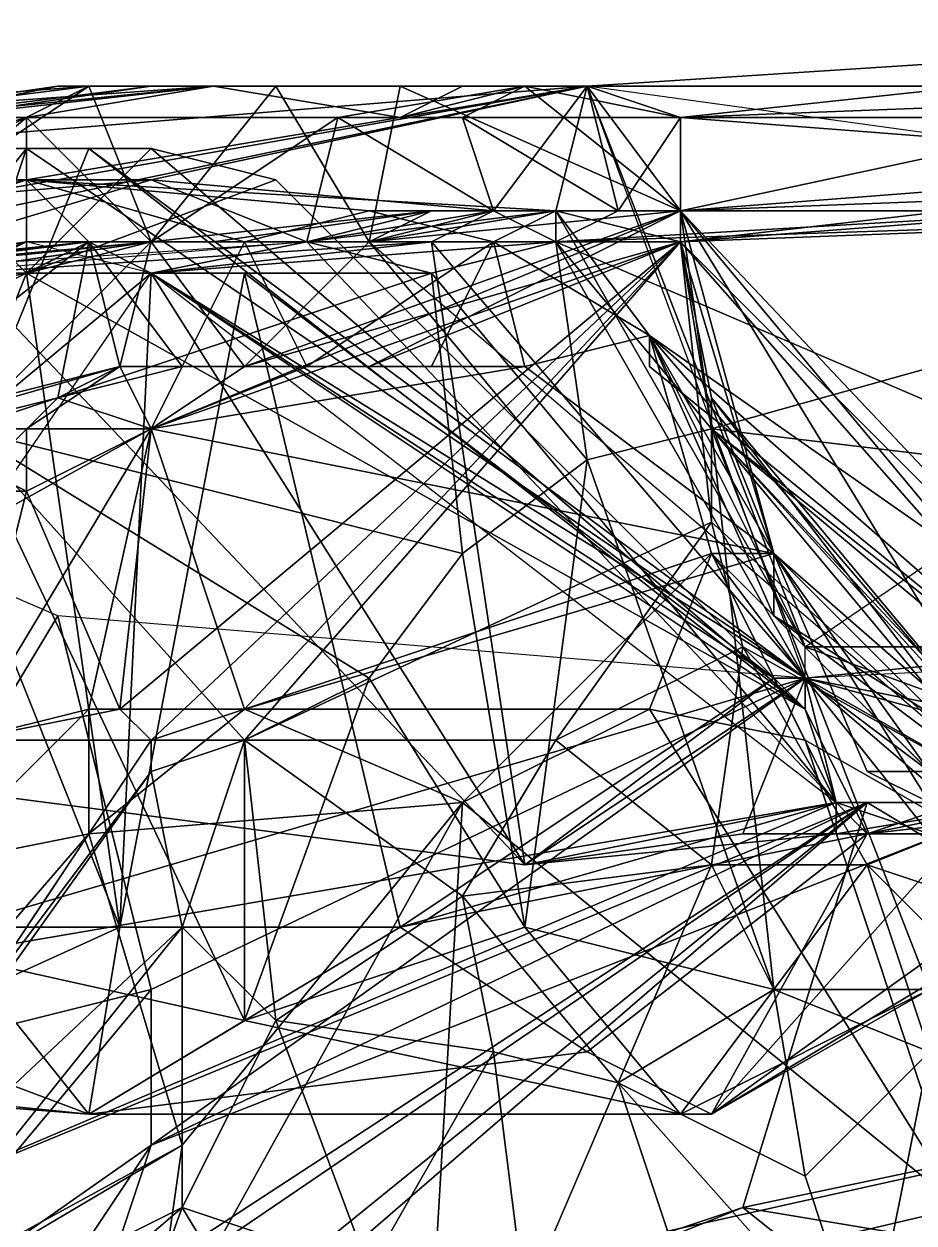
# Model space of a CAD drawing. Header units: metres. Extents: x -3.92 to 4.26, y -4.92 to 4.9.
# Drawn here: x -0.962 to -0.39, y 3.93 to 4.7 of the extents above; entities that cross this region are included whole.
import ezdxf

# ---------------------------------------------------------------- set-up
doc = ezdxf.new("R2010")
doc.units = ezdxf.units.M

msp = doc.modelspace()

# ---------------------------------------------------------------- linework, layer by layer
for points in [[(-0.6, 4.66, 0.16), (0.02, 4.7, 0.2), (-0.54, 4.58, -0.04)], [(-0.6, 4.66, 0.16), (-0.02, 4.66, 0.28), (0.02, 4.7, 0.2)], [(-0.54, 4.58, -0.04), (0.02, 4.7, 0.2), (-0.02, 4.62, 0.16)], [(-0.54, 4.64, 1.14), (0.02, 4.7, 1.06), (-0.02, 4.66, 1)], [(-0.54, 4.64, 1.14), (-0.02, 4.64, 1.16), (0.02, 4.7, 1.06)], [(-0.46, 4.3, 0.3), (0.1, 4.68, 0.46), (-0.06, 4.3, 0.34)], [(-1.28, 4.54, 0.5), (-1.34, 4.6, 0.76), (-0.6, 4.66, 0.72)], [(-1.34, 4.6, 0.76), (-0.88, 4.6, 1.12), (-0.6, 4.66, 0.72)], [(-1.08, 4.56, 0.2), (-1.28, 4.54, 0.5), (-0.6, 4.66, 0.72)], [(-1.16, 4.54), (-1.18, 4.64, 0.2), (-0.92, 4.66, 0.04)], [(-1.18, 4.64, 0.2), (-1.08, 4.64, 0.22), (-0.92, 4.66, 0.04)], [(-1.1, 4.54, -0.06), (-1.16, 4.54), (-0.92, 4.66, 0.04)], [(-1.04, 4.64, 0.68), (-1.12, 4.64, 0.76), (-0.84, 4.66, 0.82)], [(-1.12, 4.64, 0.76), (-1.02, 4.64, 1.06), (-0.84, 4.66, 0.82)], [(-1.1, 4.54, -0.06), (-0.92, 4.66, 0.04), (-0.88, 4.56, -0.12)], [(-1.08, 4.64, 0.22), (-0.94, 4.66, 0.2), (-0.92, 4.66, 0.04)], [(-1.08, 4.64, 0.22), (-1.04, 4.64, 0.3), (-0.94, 4.66, 0.2)], [(-1.08, 4.56, 0.2), (-0.6, 4.66, 0.72), (-0.96, 4.6, 0.1)], [(-0.94, 4.66, 0.2), (-1.04, 4.64, 0.3), (-0.84, 4.66, 0.32)], [(-1.04, 4.64, 0.3), (-0.96, 4.64, 0.46), (-0.84, 4.66, 0.32)], [(-1.02, 4.64, 0.52), (-1.04, 4.64, 0.6), (-0.88, 4.66, 0.66)], [(-1.04, 4.64, 0.6), (-1.04, 4.64, 0.68), (-0.88, 4.66, 0.66)], [(-1.04, 4.64, 0.68), (-0.84, 4.66, 0.82), (-0.88, 4.66, 0.66)], [(-0.96, 4.64, 0.46), (-1.02, 4.64, 0.52), (-0.84, 4.66, 0.48)], [(-1.02, 4.64, 0.52), (-0.88, 4.66, 0.66), (-0.84, 4.66, 0.48)], [(-1.02, 4.64, 1.06), (-0.96, 4.64, 1.12), (-0.84, 4.66, 0.82)], [(-0.96, 4.64, 0.46), (-0.84, 4.66, 0.48), (-0.84, 4.66, 0.32)], [(-0.96, 4.64, 1.12), (-0.72, 4.64, 1.08), (-0.84, 4.66, 0.82)], [(-0.6, 4.66, 0.72), (-0.62, 4.58, -0.02), (-0.96, 4.6, 0.1)], [(-0.92, 4.66, 0.04), (-0.94, 4.66, 0.2), (-0.84, 4.66, 0.16)], [(-0.94, 4.66, 0.2), (-0.8, 4.66, 0.24), (-0.84, 4.66, 0.16)], [(-0.94, 4.66, 0.2), (-0.84, 4.66, 0.32), (-0.8, 4.66, 0.24)], [(-0.92, 4.66, 0.04), (-0.8, 4.66), (-0.88, 4.56, -0.12)], [(-0.92, 4.66, 0.04), (-0.8, 4.66, 0.08), (-0.8, 4.66)], [(-0.92, 4.66, 0.04), (-0.84, 4.66, 0.16), (-0.8, 4.66, 0.08)], [(-0.88, 4.56, -0.12), (-0.8, 4.66), (-0.74, 4.56, -0.12)], [(-0.88, 4.66, 0.66), (-0.8, 4.66, 0.6), (-0.84, 4.66, 0.48)], [(-0.88, 4.66, 0.66), (-0.76, 4.66, 0.72), (-0.8, 4.66, 0.6)], [(-0.88, 4.66, 0.66), (-0.84, 4.66, 0.82), (-0.76, 4.66, 0.72)], [(-0.66, 4.58, 1.22), (-0.6, 4.66, 0.96), (-0.88, 4.6, 1.12)], [(-0.8, 4.66, 0.08), (-0.84, 4.66, 0.16), (-0.76, 4.66, 0.16)], [(-0.84, 4.66, 0.16), (-0.8, 4.66, 0.24), (-0.76, 4.66, 0.16)], [(-0.84, 4.66, 0.32), (-0.76, 4.66, 0.32), (-0.8, 4.66, 0.24)], [(-0.84, 4.66, 0.32), (-0.8, 4.66, 0.4), (-0.76, 4.66, 0.32)], [(-0.84, 4.66, 0.32), (-0.84, 4.66, 0.48), (-0.8, 4.66, 0.4)], [(-0.8, 4.66, 0.4), (-0.84, 4.66, 0.48), (-0.76, 4.66, 0.48)], [(-0.84, 4.66, 0.48), (-0.8, 4.66, 0.6), (-0.76, 4.66, 0.48)], [(-0.84, 4.66, 0.82), (-0.72, 4.66, 0.8), (-0.76, 4.66, 0.72)], [(-0.84, 4.66, 0.82), (-0.68, 4.66, 0.92), (-0.72, 4.66, 0.8)], [(-0.84, 4.66, 0.82), (-0.72, 4.64, 1.08), (-0.68, 4.66, 0.92)], [(-0.8, 4.66), (-0.72, 4.66), (-0.74, 4.56, -0.12)], [(-0.8, 4.66), (-0.72, 4.66, 0.08), (-0.72, 4.66)], [(-0.8, 4.66, 0.08), (-0.72, 4.66, 0.08), (-0.8, 4.66)], [(-0.8, 4.66, 0.08), (-0.76, 4.66, 0.16), (-0.72, 4.66, 0.08)], [(-0.8, 4.66, 0.24), (-0.72, 4.66, 0.24), (-0.76, 4.66, 0.16)], [(-0.8, 4.66, 0.24), (-0.76, 4.66, 0.32), (-0.72, 4.66, 0.24)], [(-0.8, 4.66, 0.4), (-0.72, 4.66, 0.4), (-0.76, 4.66, 0.32)], [(-0.8, 4.66, 0.4), (-0.76, 4.66, 0.48), (-0.72, 4.66, 0.4)], [(-0.76, 4.66, 0.48), (-0.8, 4.66, 0.6), (-0.68, 4.66, 0.56)], [(-0.8, 4.66, 0.6), (-0.64, 4.66, 0.64), (-0.68, 4.66, 0.56)], [(-0.76, 4.66, 0.72), (-0.64, 4.66, 0.64), (-0.8, 4.66, 0.6)], [(-0.76, 4.66, 0.16), (-0.68, 4.66, 0.16), (-0.72, 4.66, 0.08)], [(-0.76, 4.66, 0.16), (-0.72, 4.66, 0.24), (-0.68, 4.66, 0.16)], [(-0.76, 4.66, 0.32), (-0.68, 4.66, 0.32), (-0.72, 4.66, 0.24)], [(-0.76, 4.66, 0.32), (-0.72, 4.66, 0.4), (-0.68, 4.66, 0.32)], [(-0.76, 4.66, 0.48), (-0.68, 4.66, 0.48), (-0.72, 4.66, 0.4)], [(-0.76, 4.66, 0.48), (-0.68, 4.66, 0.56), (-0.68, 4.66, 0.48)], [(-0.76, 4.66, 0.72), (-0.68, 4.66, 0.72), (-0.64, 4.66, 0.64)], [(-0.76, 4.66, 0.72), (-0.72, 4.66, 0.8), (-0.68, 4.66, 0.72)], [(-0.72, 4.64, 1.08), (-0.76, 4.64, 1.16), (-0.64, 4.66, 1.06)], [(-0.76, 4.64, 1.16), (-0.68, 4.64, 1.16), (-0.64, 4.66, 1.06)], [(-0.74, 4.56, -0.12), (-0.72, 4.66), (-0.54, 4.58, -0.3)], [(-0.72, 4.66), (-0.64, 4.66), (-0.54, 4.58, -0.3)], [(-0.72, 4.66, 0.08), (-0.64, 4.66), (-0.72, 4.66)], [(-0.72, 4.66, 0.08), (-0.64, 4.66, 0.08), (-0.64, 4.66)], [(-0.72, 4.66, 0.08), (-0.68, 4.66, 0.16), (-0.64, 4.66, 0.08)], [(-0.68, 4.66, 0.16), (-0.72, 4.66, 0.24), (-0.64, 4.66, 0.24)], [(-0.72, 4.66, 0.24), (-0.68, 4.66, 0.32), (-0.64, 4.66, 0.24)], [(-0.72, 4.66, 0.4), (-0.64, 4.66, 0.4), (-0.68, 4.66, 0.32)], [(-0.72, 4.66, 0.4), (-0.68, 4.66, 0.48), (-0.64, 4.66, 0.4)], [(-0.68, 4.66, 0.72), (-0.72, 4.66, 0.8), (-0.64, 4.66, 0.8)], [(-0.72, 4.66, 0.8), (-0.68, 4.66, 0.92), (-0.64, 4.66, 0.8)], [(-0.68, 4.66, 0.92), (-0.72, 4.64, 1.08), (-0.64, 4.66, 1.06)], [(-0.68, 4.66, 0.16), (-0.6, 4.66, 0.16), (-0.64, 4.66, 0.08)], [(-0.68, 4.66, 0.16), (-0.64, 4.66, 0.24), (-0.6, 4.66, 0.16)], [(-0.64, 4.66, 0.24), (-0.68, 4.66, 0.32), (-0.6, 4.66, 0.32)], [(-0.68, 4.66, 0.32), (-0.64, 4.66, 0.4), (-0.6, 4.66, 0.32)], [(-0.64, 4.66, 0.4), (-0.68, 4.66, 0.48), (-0.6, 4.66, 0.48)], [(-0.68, 4.66, 0.48), (-0.6, 4.66, 0.56), (-0.6, 4.66, 0.48)], [(-0.68, 4.66, 0.48), (-0.68, 4.66, 0.56), (-0.6, 4.66, 0.56)], [(-0.68, 4.66, 0.56), (-0.64, 4.66, 0.64), (-0.6, 4.66, 0.56)], [(-0.68, 4.66, 0.72), (-0.6, 4.66, 0.72), (-0.64, 4.66, 0.64)], [(-0.68, 4.66, 0.72), (-0.64, 4.66, 0.8), (-0.6, 4.66, 0.72)], [(-0.68, 4.66, 0.92), (-0.6, 4.66, 0.96), (-0.64, 4.66, 0.8)], [(-0.68, 4.66, 0.92), (-0.64, 4.66, 1.06), (-0.6, 4.66, 0.96)], [(-0.64, 4.66, 1.06), (-0.68, 4.64, 1.16), (-0.54, 4.64, 1.14)], [(-0.66, 4.58, 1.22), (-0.58, 4.58, 1.2), (-0.6, 4.66, 0.96)], [(-0.64, 4.66), (-0.54, 4.58, -0.12), (-0.54, 4.58, -0.3)], [(-0.64, 4.66, 0.08), (-0.6, 4.66, 0.16), (-0.64, 4.66)], [(-0.64, 4.66), (-0.54, 4.58, -0.04), (-0.54, 4.58, -0.12)], [(-0.6, 4.66, 0.16), (-0.54, 4.58, -0.04), (-0.64, 4.66)], [(-0.64, 4.66, 0.24), (-0.6, 4.66, 0.32), (-0.6, 4.66, 0.16)], [(-0.64, 4.66, 0.4), (-0.6, 4.66, 0.48), (-0.6, 4.66, 0.32)], [(-0.64, 4.66, 0.64), (-0.6, 4.66, 0.72), (-0.6, 4.66, 0.56)], [(-0.64, 4.66, 0.8), (-0.6, 4.66, 0.96), (-0.6, 4.66, 0.72)], [(-0.64, 4.66, 1.06), (-0.54, 4.64, 1.14), (-0.6, 4.66, 0.96)], [(-0.6, 4.66, 0.72), (-0.46, 4.3, 0.3), (-0.62, 4.58, -0.02)], [(-0.6, 4.66, 0.32), (-0.02, 4.66, 0.28), (-0.6, 4.66, 0.16)], [(-0.6, 4.66, 0.32), (-0.02, 4.66, 0.36), (-0.02, 4.66, 0.28)], [(-0.6, 4.66, 0.32), (-0.6, 4.66, 0.48), (-0.02, 4.66, 0.36)], [(-0.02, 4.66, 0.36), (-0.6, 4.66, 0.48), (-0.02, 4.66, 0.48)], [(-0.6, 4.66, 0.48), (-0.6, 4.66, 0.56), (-0.02, 4.66, 0.48)], [(-0.6, 4.66, 0.56), (-0.02, 4.66, 0.6), (-0.02, 4.66, 0.48)], [(-0.6, 4.66, 0.56), (-0.6, 4.66, 0.72), (-0.02, 4.66, 0.6)], [(-0.6, 4.66, 0.72), (-0.02, 4.66, 0.74), (-0.02, 4.66, 0.6)], [(-0.6, 4.66, 0.72), (-0.02, 4.66, 0.82), (-0.02, 4.66, 0.74)], [(-0.54, 4.64, 1.14), (-0.02, 4.66, 1), (-0.6, 4.66, 0.96)], [(-0.6, 4.66, 0.72), (-0.46, 4.28, 0.46), (-0.46, 4.3, 0.3)], [(-0.02, 4.66, 0.82), (-0.6, 4.66, 0.96), (-0.02, 4.66, 0.9)], [(-0.02, 4.66, 1), (-0.02, 4.66, 0.9), (-0.6, 4.66, 0.96)], [(-0.58, 4.58, 1.2), (-0.02, 4.58, 1.22), (-0.6, 4.66, 0.96)], [(-1.12, 4.64, 0.36), (-0.96, 4.64, 0.46), (-1.04, 4.64, 0.3)], [(-1.12, 4.64, 0.36), (-1.12, 4.64, 0.44), (-0.96, 4.64, 0.46)], [(-1.12, 4.64, 0.44), (-1.02, 4.64, 0.52), (-0.96, 4.64, 0.46)], [(-1.12, 4.64, 1.04), (-0.96, 4.64, 1.12), (-1.02, 4.64, 1.06)], [(-1.12, 4.64, 1.04), (-1.1, 4.6, 1.12), (-0.96, 4.64, 1.12)], [(-1.1, 4.6, 1.12), (-1.08, 4.54, 1.42), (-0.96, 4.64, 1.12)], [(-1.08, 4.54, 1.42), (-0.96, 4.54, 1.36), (-0.96, 4.64, 1.12)], [(-0.96, 4.64, 1.12), (-0.76, 4.64, 1.16), (-0.72, 4.64, 1.08)], [(-0.96, 4.64, 1.12), (-0.88, 4.56, 1.5), (-0.76, 4.64, 1.16)], [(-0.96, 4.54, 1.36), (-0.88, 4.56, 1.5), (-0.96, 4.64, 1.12)], [(-0.88, 4.56, 1.5), (-0.78, 4.56, 1.36), (-0.76, 4.64, 1.16)], [(-0.76, 4.64, 1.16), (-0.78, 4.56, 1.36), (-0.66, 4.58, 1.38)], [(-0.76, 4.64, 1.16), (-0.66, 4.58, 1.38), (-0.68, 4.64, 1.16)], [(-0.68, 4.64, 1.16), (-0.58, 4.58, 1.38), (-0.54, 4.64, 1.14)], [(-0.68, 4.64, 1.16), (-0.66, 4.58, 1.38), (-0.58, 4.58, 1.38)], [(-0.58, 4.58, 1.38), (-0.54, 4.58, 1.3), (-0.54, 4.64, 1.14)], [(-0.54, 4.64, 1.14), (-0.02, 4.6, 1.38), (-0.02, 4.64, 1.16)], [(-0.54, 4.58, 1.3), (-0.02, 4.6, 1.38), (-0.54, 4.64, 1.14)], [(-1.14, 4.08, 0.44), (-0.96, 4.62, 0.76), (-1.28, 4.22, 0.52)], [(-0.96, 4.62, 0.76), (-1.04, 4.62, 0.8), (-1.28, 4.22, 0.52)], [(-1.14, 4.08, 0.44), (-0.96, 4.62, 0.68), (-0.96, 4.62, 0.76)], [(-1.14, 4.08, 0.44), (-0.92, 4.62, 0.6), (-0.96, 4.62, 0.68)], [(-0.46, 4.28, 0.68), (-0.92, 4.62, 0.6), (-1.14, 4.08, 0.44)], [(-1.04, 4.62, 0.98), (-0.96, 4.54, 1.2), (-1.1, 4.54, 1.18)], [(-0.96, 4.62, 0.76), (-0.92, 4.62, 0.86), (-1.04, 4.62, 0.8)], [(-1.04, 4.62, 0.8), (-0.92, 4.62, 0.86), (-1.02, 4.62, 0.9)], [(-1.02, 4.62, 0.9), (-0.96, 4.62, 1), (-1.04, 4.62, 0.98)], [(-0.96, 4.62, 1), (-0.96, 4.54, 1.2), (-1.04, 4.62, 0.98)], [(-0.92, 4.62, 0.86), (-0.96, 4.62, 1), (-1.02, 4.62, 0.9)], [(-0.46, 4.28, 0.68), (-0.96, 4.62, 0.68), (-0.92, 4.62, 0.6)], [(-0.46, 4.28, 0.68), (-0.46, 4.28, 0.76), (-0.96, 4.62, 0.68)], [(-0.96, 4.62, 0.76), (-0.46, 4.28, 0.76), (-0.92, 4.62, 0.86)], [(-0.46, 4.28, 0.76), (-0.96, 4.62, 0.76), (-0.96, 4.62, 0.68)], [(-0.96, 4.62, 1), (-0.88, 4.62, 1.04), (-0.96, 4.54, 1.2)], [(-0.92, 4.62, 0.86), (-0.88, 4.62, 1.04), (-0.96, 4.62, 1)], [(-0.88, 4.62, 1.04), (-0.8, 4.6, 1.1), (-0.96, 4.54, 1.2)], [(-0.92, 4.62, 0.86), (-0.46, 4.26, 0.94), (-0.88, 4.62, 1.04)], [(-0.46, 4.28, 0.76), (-0.46, 4.28, 0.84), (-0.92, 4.62, 0.86)], [(-0.46, 4.28, 0.84), (-0.46, 4.26, 0.94), (-0.92, 4.62, 0.86)], [(-0.46, 4.26, 0.94), (-0.8, 4.6, 1.1), (-0.88, 4.62, 1.04)], [(-0.54, 4.56, -0.22), (-0.02, 4.62, 0.16), (-0.2, 4.22, -0.24)], [(-0.54, 4.56, -0.22), (-0.54, 4.58, -0.12), (-0.02, 4.62, 0.16)], [(-0.54, 4.58, -0.12), (-0.54, 4.58, -0.04), (-0.02, 4.62, 0.16)], [(-1.38, 4.6, 0.9), (-0.88, 4.6, 1.12), (-1.34, 4.6, 0.76)], [(-1.38, 4.6, 0.9), (-1.34, 4.56, 1.12), (-0.88, 4.6, 1.12)], [(-1.34, 4.56, 1.12), (-1.08, 4.54, 1.42), (-0.88, 4.6, 1.12)], [(-1.32, 4.52, 0.08), (-0.96, 4.6, 0.1), (-0.92, 4.56, -0.04)], [(-1.32, 4.52, 0.08), (-1.08, 4.56, 0.2), (-0.96, 4.6, 0.1)], [(-1.08, 4.54, 1.42), (-0.78, 4.56, 1.28), (-0.88, 4.6, 1.12)], [(-0.8, 4.6, 1.1), (-0.46, 4.26, 1.02), (-0.96, 4.54, 1.2)], [(-0.92, 4.56, -0.04), (-0.96, 4.6, 0.1), (-0.82, 4.56, -0.06)], [(-0.96, 4.6, 0.1), (-0.74, 4.58, -0.02), (-0.82, 4.56, -0.06)], [(-0.74, 4.58, -0.02), (-0.96, 4.6, 0.1), (-0.62, 4.58, -0.02)], [(-0.78, 4.56, 1.28), (-0.66, 4.58, 1.22), (-0.88, 4.6, 1.12)], [(-0.46, 4.26, 0.94), (-0.46, 4.26, 1.02), (-0.8, 4.6, 1.1)], [(-0.62, 4.56, 1.6), (0.06, 4.6, 1.62), (-0.02, 4.58, 1.3)], [(-0.62, 4.56, 1.6), (-0.06, 4.32, 1.78), (0.06, 4.6, 1.62)], [(-0.54, 4.58, 1.3), (-0.54, 4.58, 1.58), (-0.02, 4.6, 1.38)], [(-0.02, 4.58, 1.88), (-0.02, 4.6, 1.8), (-0.54, 4.56, 1.88)], [(-0.54, 4.58, 1.58), (-0.02, 4.58, 1.48), (-0.02, 4.6, 1.38)], [(-0.54, 4.56, 1.88), (-0.02, 4.6, 1.8), (-0.54, 4.58, 1.78)], [(-0.02, 4.6, 1.8), (-0.02, 4.6, 1.66), (-0.54, 4.58, 1.78)], [(-0.54, 4.58, 1.58), (-0.02, 4.6, 1.66), (-0.02, 4.58, 1.56)], [(-0.02, 4.6, 1.66), (-0.54, 4.58, 1.58), (-0.54, 4.58, 1.78)], [(-0.88, 4.44, -0.54), (-0.54, 4.58, -0.76), (-0.54, 4.56, -0.84)], [(-0.88, 4.44, -0.54), (-0.54, 4.58, -0.68), (-0.54, 4.58, -0.76)], [(-0.88, 4.44, -0.54), (-0.82, 4.48, -0.38), (-0.54, 4.58, -0.68)], [(-0.84, 4.56, 1.74), (-0.7, 4.58, 1.6), (-0.88, 4.56, 1.66)], [(-0.7, 4.58, 1.6), (-0.78, 4.56, 1.6), (-0.88, 4.56, 1.66)], [(-0.74, 4.56, 1.76), (-0.7, 4.58, 1.6), (-0.84, 4.56, 1.74)], [(-0.82, 4.48, -0.38), (-0.74, 4.48, -0.38), (-0.54, 4.58, -0.68)], [(-0.74, 4.56, -0.12), (-0.54, 4.58, -0.3), (-0.82, 4.48, -0.38)], [(-0.54, 4.58, -0.3), (-0.54, 4.56, -0.38), (-0.82, 4.48, -0.38)], [(-0.82, 4.56, -0.06), (-0.74, 4.58, -0.02), (-0.66, 4.56, -0.1)], [(-0.78, 4.56, 1.36), (-0.74, 4.56, 1.44), (-0.66, 4.58, 1.38)], [(-0.78, 4.56, 1.86), (-0.62, 4.58, 1.82), (-0.74, 4.56, 1.76)], [(-0.78, 4.56, 1.86), (-0.62, 4.56, 1.9), (-0.62, 4.58, 1.82)], [(-0.74, 4.56, 1.44), (-0.78, 4.56, 1.52), (-0.66, 4.58, 1.52)], [(-0.78, 4.56, 1.52), (-0.7, 4.58, 1.6), (-0.66, 4.58, 1.52)], [(-0.7, 4.58, 1.6), (-0.78, 4.56, 1.52), (-0.78, 4.56, 1.6)], [(-0.78, 4.56, 1.28), (-0.7, 4.56, 1.3), (-0.66, 4.58, 1.22)], [(-0.74, 4.48, -0.38), (-0.54, 4.56, -0.38), (-0.54, 4.58, -0.68)], [(-0.74, 4.58, -0.02), (-0.62, 4.58, -0.02), (-0.66, 4.56, -0.1)], [(-0.74, 4.56, 1.76), (-0.62, 4.58, 1.82), (-0.7, 4.58, 1.6)], [(-0.66, 4.58, 1.38), (-0.74, 4.56, 1.44), (-0.66, 4.58, 1.52)], [(-0.62, 4.58, 1.82), (-0.58, 4.58, 1.68), (-0.7, 4.58, 1.6)], [(-0.66, 4.58, 1.52), (-0.7, 4.58, 1.6), (-0.54, 4.58, 1.58)], [(-0.7, 4.58, 1.6), (-0.58, 4.58, 1.68), (-0.54, 4.58, 1.58)], [(-0.7, 4.56, 1.3), (-0.62, 4.56, 1.3), (-0.66, 4.58, 1.22)], [(-0.66, 4.56, -0.1), (-0.62, 4.58, -0.02), (-0.56, 4.5, -0.32)], [(-0.66, 4.58, 1.38), (-0.58, 4.58, 1.48), (-0.58, 4.58, 1.38)], [(-0.58, 4.58, 1.48), (-0.66, 4.58, 1.52), (-0.54, 4.58, 1.58)], [(-0.66, 4.58, 1.38), (-0.66, 4.58, 1.52), (-0.58, 4.58, 1.48)], [(-0.66, 4.58, 1.22), (-0.62, 4.56, 1.3), (-0.58, 4.58, 1.2)], [(-0.62, 4.58, -0.02), (-0.56, 4.5, -0.12), (-0.56, 4.5, -0.32)], [(-0.46, 4.3, 0.3), (-0.46, 4.3, 0.22), (-0.62, 4.58, -0.02)], [(-0.62, 4.56, 1.9), (-0.54, 4.56, 1.88), (-0.62, 4.58, 1.82)], [(-0.62, 4.58, -0.02), (-0.46, 4.3, 0.12), (-0.56, 4.5, -0.12)], [(-0.46, 4.3, 0.22), (-0.46, 4.3, 0.12), (-0.62, 4.58, -0.02)], [(-0.54, 4.56, 1.88), (-0.54, 4.58, 1.78), (-0.62, 4.58, 1.82)], [(-0.54, 4.58, 1.78), (-0.58, 4.58, 1.68), (-0.62, 4.58, 1.82)], [(-0.62, 4.56, 1.3), (-0.02, 4.58, 1.3), (-0.58, 4.58, 1.2)], [(-0.62, 4.56, 1.3), (-0.62, 4.56, 1.6), (-0.02, 4.58, 1.3)], [(-0.58, 4.58, 1.38), (-0.58, 4.58, 1.48), (-0.54, 4.58, 1.3)], [(-0.58, 4.58, 1.48), (-0.54, 4.58, 1.58), (-0.54, 4.58, 1.3)], [(-0.58, 4.58, 1.68), (-0.54, 4.58, 1.78), (-0.54, 4.58, 1.58)], [(-0.58, 4.58, 1.2), (-0.02, 4.58, 1.3), (-0.02, 4.58, 1.22)], [(-0.54, 4.56, -0.84), (-0.54, 4.58, -0.76), (-0.54, 4.56, -0.92)], [(-0.54, 4.58, -0.68), (-0.32, 4.22, -0.72), (-0.54, 4.58, -0.76)], [(-0.32, 4.22, -0.72), (-0.32, 4.22, -0.8), (-0.54, 4.58, -0.76)], [(-0.54, 4.58, -0.68), (-0.32, 4.22, -0.64), (-0.32, 4.22, -0.72)], [(-0.32, 4.22, -0.8), (-0.48, 4.36, -0.84), (-0.54, 4.58, -0.76)], [(-0.54, 4.58, -0.68), (-0.52, 4.44, -0.62), (-0.32, 4.22, -0.64)], [(-0.48, 4.36, -0.84), (-0.54, 4.56, -0.92), (-0.54, 4.58, -0.76)], [(-0.54, 4.58, -0.68), (-0.54, 4.56, -0.38), (-0.52, 4.44, -0.62)], [(-0.54, 4.56, -0.38), (-0.54, 4.58, -0.3), (-0.24, 4.22, -0.32)], [(-0.54, 4.58, -0.3), (-0.2, 4.22, -0.24), (-0.24, 4.22, -0.32)], [(-0.54, 4.58, -0.3), (-0.54, 4.56, -0.22), (-0.2, 4.22, -0.24)], [(-0.54, 4.58, -0.12), (-0.54, 4.56, -0.22), (-0.54, 4.58, -0.3)], [(-0.52, 4.44, 1.88), (-0.02, 4.58, 1.88), (-0.54, 4.56, 1.88)], [(-0.54, 4.58, 1.58), (-0.02, 4.58, 1.56), (-0.02, 4.58, 1.48)], [(-0.52, 4.44, 1.88), (-0.02, 4.38, 1.86), (-0.02, 4.58, 1.88)], [(-1.16, 4.44, -0.1), (-1.32, 4.52, 0.08), (-0.92, 4.56, -0.04)], [(-1.16, 4.52, -0.12), (-0.88, 4.56, -0.12), (-0.98, 4.46, -0.36)], [(-1.16, 4.52, -0.12), (-1.1, 4.54, -0.06), (-0.88, 4.56, -0.12)], [(-1.16, 4.44, -0.1), (-0.92, 4.56, -0.04), (-1.1, 4.42, -0.18)], [(-1.1, 4.42, -0.18), (-0.92, 4.56, -0.04), (-0.94, 4.46, -0.28)], [(-0.96, 4.54, 1.88), (-0.92, 4.56, 1.8), (-1.1, 4.54, 1.9)], [(-1.08, 4.54, 1.82), (-0.96, 4.56, 1.72), (-1.1, 4.54, 1.74)], [(-1.1, 4.54, 1.9), (-0.92, 4.56, 1.8), (-1.08, 4.54, 1.82)], [(-1.1, 4.54, 1.74), (-0.96, 4.56, 1.72), (-1.08, 4.54, 1.66)], [(-0.96, 4.54, 1.36), (-1.08, 4.54, 1.42), (-0.88, 4.56, 1.5)], [(-1.08, 4.54, 1.42), (-1.02, 4.54, 1.5), (-0.88, 4.56, 1.5)], [(-0.92, 4.56, 1.8), (-0.96, 4.56, 1.72), (-1.08, 4.54, 1.82)], [(-0.96, 4.56, 1.72), (-0.96, 4.56, 1.62), (-1.08, 4.54, 1.66)], [(-1.02, 4.54, 1.5), (-0.96, 4.56, 1.62), (-0.88, 4.56, 1.5)], [(-0.78, 4.56, 1.28), (-1.02, 4.54, 1.5), (-0.88, 4.54, 1.58)], [(-0.64, 4.16, 1.8), (-0.7, 4.56, 1.68), (-1, 4.54, 1.8)], [(-0.96, 4.56, 1.62), (-1, 4.54, 1.8), (-0.7, 4.56, 1.68)], [(-0.88, 4.56, -0.12), (-0.9, 4.48, -0.38), (-0.98, 4.46, -0.36)], [(-0.92, 4.56, 1.8), (-0.84, 4.56, 1.74), (-0.96, 4.56, 1.72)], [(-0.96, 4.54, 1.88), (-0.88, 4.54, 1.88), (-0.92, 4.56, 1.8)], [(-0.84, 4.56, 1.74), (-0.88, 4.56, 1.66), (-0.96, 4.56, 1.72)], [(-0.96, 4.56, 1.62), (-0.88, 4.56, 1.66), (-0.88, 4.56, 1.5)], [(-0.96, 4.56, 1.62), (-0.96, 4.56, 1.72), (-0.88, 4.56, 1.66)], [(-0.88, 4.54, 1.58), (-0.96, 4.56, 1.62), (-0.7, 4.56, 1.68)], [(-0.92, 4.56, -0.04), (-0.9, 4.48, -0.2), (-0.94, 4.46, -0.28)], [(-0.92, 4.56, -0.04), (-0.86, 4.48, -0.3), (-0.9, 4.48, -0.2)], [(-0.92, 4.56, -0.04), (-0.82, 4.56, -0.06), (-0.86, 4.48, -0.3)], [(-0.88, 4.54, 1.88), (-0.78, 4.56, 1.86), (-0.92, 4.56, 1.8)], [(-0.92, 4.56, 1.8), (-0.78, 4.56, 1.86), (-0.84, 4.56, 1.74)], [(-0.9, 4.26, -0.8), (-0.54, 4.56, -0.92), (-0.82, 4.26, -0.9)], [(-0.9, 4.26, -0.8), (-0.54, 4.56, -0.84), (-0.54, 4.56, -0.92)], [(-0.88, 4.44, -0.54), (-0.54, 4.56, -0.84), (-0.9, 4.26, -0.8)], [(-0.9, 4.48, -0.38), (-0.88, 4.56, -0.12), (-0.82, 4.48, -0.38)], [(-0.88, 4.24, -0.98), (-0.54, 4.56, -0.92), (-0.82, 4.24, -1.12)], [(-0.88, 4.24, -0.98), (-0.82, 4.26, -0.9), (-0.54, 4.56, -0.92)], [(-0.88, 4.56, -0.12), (-0.74, 4.56, -0.12), (-0.82, 4.48, -0.38)], [(-0.88, 4.54, 1.88), (-0.7, 4.54, 1.9), (-0.78, 4.56, 1.86)], [(-0.88, 4.56, 1.5), (-0.74, 4.56, 1.44), (-0.78, 4.56, 1.36)], [(-0.88, 4.56, 1.5), (-0.78, 4.56, 1.52), (-0.74, 4.56, 1.44)], [(-0.88, 4.56, 1.5), (-0.78, 4.56, 1.6), (-0.78, 4.56, 1.52)], [(-0.88, 4.56, 1.66), (-0.78, 4.56, 1.6), (-0.88, 4.56, 1.5)], [(-0.78, 4.56, 1.28), (-0.88, 4.54, 1.58), (-0.7, 4.56, 1.3)], [(-0.88, 4.54, 1.58), (-0.62, 4.56, 1.6), (-0.7, 4.56, 1.3)], [(-0.88, 4.54, 1.58), (-0.7, 4.56, 1.68), (-0.62, 4.56, 1.6)], [(-0.86, 4.48, -0.3), (-0.82, 4.56, -0.06), (-0.78, 4.48, -0.3)], [(-0.78, 4.56, 1.86), (-0.74, 4.56, 1.76), (-0.84, 4.56, 1.74)], [(-0.54, 4.56, -0.92), (-0.52, 4.38, -1.12), (-0.82, 4.24, -1.12)], [(-0.54, 4.56, -0.38), (-0.74, 4.48, -0.38), (-0.82, 4.48, -0.38)], [(-0.82, 4.56, -0.06), (-0.66, 4.56, -0.1), (-0.78, 4.48, -0.3)], [(-0.66, 4.56, -0.1), (-0.7, 4.48, -0.28), (-0.78, 4.48, -0.3)], [(-0.7, 4.54, 1.9), (-0.62, 4.56, 1.9), (-0.78, 4.56, 1.86)], [(-0.44, 4.2, 1.52), (-0.78, 4.56, 1.28), (-0.74, 4.56, 1.2)], [(-0.44, 4.2, 1.52), (-0.74, 4.56, 1.2), (-0.32, 4.2, 1.26)], [(-0.66, 4.56, -0.1), (-0.64, 4.48, -0.34), (-0.7, 4.48, -0.28)], [(-0.7, 4.54, 1.9), (-0.6, 4.42, 1.88), (-0.62, 4.56, 1.9)], [(-0.7, 4.56, 1.3), (-0.62, 4.56, 1.6), (-0.62, 4.56, 1.3)], [(-0.7, 4.56, 1.68), (-0.46, 4.28, 1.76), (-0.62, 4.56, 1.6)], [(-0.7, 4.56, 1.68), (-0.64, 4.16, 1.8), (-0.46, 4.28, 1.76)], [(-0.66, 4.56, -0.1), (-0.56, 4.5, -0.32), (-0.64, 4.48, -0.34)], [(-0.52, 4.44, 1.88), (-0.62, 4.56, 1.9), (-0.6, 4.42, 1.88)], [(-0.52, 4.44, 1.88), (-0.54, 4.56, 1.88), (-0.62, 4.56, 1.9)], [(-0.46, 4.28, 1.76), (-0.06, 4.32, 1.78), (-0.62, 4.56, 1.6)], [(-0.52, 4.38, -1.12), (-0.54, 4.56, -0.92), (-0.52, 4.46, -0.94)], [(-0.54, 4.56, -0.92), (-0.48, 4.36, -0.84), (-0.52, 4.46, -0.94)], [(-0.54, 4.56, -0.38), (-0.24, 4.22, -0.32), (-0.52, 4.44, -0.62)], [(-0.96, 4.54, 1.2), (-1.04, 4.54, 1.24), (-1.1, 4.54, 1.18)], [(-1, 4.44, 1.9), (-0.96, 4.54, 1.88), (-1.1, 4.54, 1.9)], [(-1.1, 4.22, 1.82), (-0.64, 4.16, 1.8), (-1, 4.54, 1.8)], [(-0.64, 4.16, 1.8), (-1.1, 4.22, 1.82), (-0.88, 4.54, 1.58)], [(-0.96, 4.54, 1.2), (-1.06, 4.52, 1.34), (-1.04, 4.54, 1.24)], [(-0.96, 4.54, 1.2), (-0.96, 4.54, 1.28), (-1.06, 4.52, 1.34)], [(-0.96, 4.54, 1.28), (-0.96, 4.54, 1.36), (-1.06, 4.52, 1.34)], [(-0.96, 4.54, 1.36), (-0.96, 4.54, 1.44), (-1.06, 4.52, 1.34)], [(-1.06, 4.52, 1.34), (-0.96, 4.54, 1.44), (-0.9, 4.12, 1.8)], [(-1, 4.44, 1.9), (-0.88, 4.54, 1.88), (-0.96, 4.54, 1.88)], [(-1, 4.44, 1.9), (-0.7, 4.54, 1.9), (-0.88, 4.54, 1.88)], [(-1, 4.44, 1.9), (-0.68, 4.36, 1.86), (-0.7, 4.54, 1.9)], [(-0.96, 4.54, 1.2), (-0.88, 4.54, 1.24), (-0.96, 4.54, 1.28)], [(-0.96, 4.54, 1.28), (-0.88, 4.54, 1.34), (-0.96, 4.54, 1.36)], [(-0.88, 4.54, 1.24), (-0.88, 4.54, 1.34), (-0.96, 4.54, 1.28)], [(-0.96, 4.54, 1.2), (-0.46, 4.26, 1.02), (-0.88, 4.54, 1.24)], [(-0.96, 4.54, 1.44), (-0.88, 4.54, 1.34), (-0.9, 4.12, 1.8)], [(-0.88, 4.54, 1.34), (-0.96, 4.54, 1.44), (-0.96, 4.54, 1.36)], [(-0.9, 4.12, 1.8), (-0.82, 4.54, 1.44), (-0.72, 4.12, 1.78)], [(-0.9, 4.12, 1.8), (-0.88, 4.54, 1.34), (-0.82, 4.54, 1.44)], [(-0.88, 4.54, 1.24), (-0.46, 4.26, 1.28), (-0.88, 4.54, 1.34)], [(-0.46, 4.26, 1.02), (-0.46, 4.28, 1.1), (-0.88, 4.54, 1.24)], [(-0.46, 4.28, 1.1), (-0.46, 4.28, 1.18), (-0.88, 4.54, 1.24)], [(-0.46, 4.26, 1.28), (-0.46, 4.28, 1.36), (-0.88, 4.54, 1.34)], [(-0.88, 4.54, 1.24), (-0.46, 4.28, 1.18), (-0.46, 4.26, 1.28)], [(-0.46, 4.28, 1.36), (-0.48, 4.28, 1.5), (-0.88, 4.54, 1.34)], [(-0.82, 4.54, 1.44), (-0.88, 4.54, 1.34), (-0.48, 4.28, 1.5)], [(-0.48, 4.28, 1.6), (-0.88, 4.54, 1.58), (-0.44, 4.2, 1.52)], [(-0.48, 4.28, 1.6), (-0.64, 4.16, 1.8), (-0.88, 4.54, 1.58)], [(-0.82, 4.54, 1.44), (-0.48, 4.28, 1.5), (-0.72, 4.12, 1.78)], [(-0.6, 4.42, 1.88), (-0.7, 4.54, 1.9), (-0.68, 4.36, 1.86)], [(-1.08, 4.12, 1.8), (-1.06, 4.52, 1.34), (-0.9, 4.12, 1.8)], [(-0.64, 4.48, -0.34), (-0.56, 4.5, -0.32), (-0.48, 4.36, -0.64)], [(-0.56, 4.5, -0.12), (-0.56, 4.48, -0.22), (-0.56, 4.5, -0.32)], [(-0.56, 4.48, -0.22), (-0.24, 4.22, -0.16), (-0.56, 4.5, -0.32)], [(-0.56, 4.5, -0.12), (-0.24, 4.22, -0.16), (-0.56, 4.48, -0.22)], [(-0.56, 4.5, -0.12), (-0.24, 4.22, -0.08), (-0.24, 4.22, -0.16)], [(-0.46, 4.3, 0.12), (-0.46, 4.3, 0.02), (-0.56, 4.5, -0.12)], [(-0.48, 4.32, -0.36), (-0.56, 4.5, -0.32), (-0.32, 4.22, -0.28)], [(-0.24, 4.22, -0.16), (-0.32, 4.22, -0.28), (-0.56, 4.5, -0.32)], [(-0.56, 4.5, -0.12), (-0.16, 4.22, 0.06), (-0.24, 4.22, -0.08)], [(-0.46, 4.3, 0.02), (-0.24, 4.22, 0.06), (-0.56, 4.5, -0.12)], [(-0.24, 4.22, 0.06), (-0.16, 4.22, 0.06), (-0.56, 4.5, -0.12)], [(-0.48, 4.32, -0.36), (-0.52, 4.36, -0.54), (-0.56, 4.5, -0.32)], [(-0.52, 4.36, -0.54), (-0.48, 4.36, -0.64), (-0.56, 4.5, -0.32)], [(-1.04, 4.44, -0.42), (-0.9, 4.48, -0.38), (-0.96, 4.44, -0.46)], [(-1.04, 4.44, -0.42), (-0.98, 4.46, -0.36), (-0.9, 4.48, -0.38)], [(-0.96, 4.44, -0.46), (-0.9, 4.48, -0.38), (-0.88, 4.44, -0.54)], [(-0.94, 4.46, -0.28), (-0.86, 4.48, -0.3), (-0.88, 4.44, -0.46)], [(-0.94, 4.46, -0.28), (-0.9, 4.48, -0.2), (-0.86, 4.48, -0.3)], [(-0.9, 4.48, -0.38), (-0.82, 4.48, -0.38), (-0.88, 4.44, -0.54)], [(-0.86, 4.48, -0.3), (-0.78, 4.48, -0.3), (-0.88, 4.44, -0.46)], [(-0.78, 4.48, -0.3), (-0.64, 4.48, -0.34), (-0.88, 4.44, -0.46)], [(-0.64, 4.48, -0.34), (-0.48, 4.36, -0.64), (-0.88, 4.44, -0.46)], [(-0.78, 4.48, -0.3), (-0.7, 4.48, -0.28), (-0.64, 4.48, -0.34)], [(-1.1, 4.42, -0.18), (-0.94, 4.46, -0.28), (-1.06, 4.34, -0.36)], [(-0.94, 4.46, -0.28), (-0.88, 4.44, -0.46), (-1.06, 4.34, -0.36)], [(-0.52, 4.38, -1.12), (-0.52, 4.46, -0.94), (-0.32, 4.2, -1.1)], [(-0.52, 4.46, -0.94), (-0.32, 4.22, -0.94), (-0.32, 4.2, -1.1)], [(-0.52, 4.46, -0.94), (-0.48, 4.36, -0.84), (-0.32, 4.22, -0.94)], [(-1.66, 4.4, -0.74), (-1.04, 4.44, -0.42), (-0.96, 4.4, -0.54)], [(-0.94, 4.32, 0.16), (-1.22, 4.44, 0.42), (-1.12, 4.02, 0.28)], [(-1.06, 4.34, -0.36), (-0.88, 4.44, -0.46), (-1, 4.24, -0.62)], [(-1.04, 4.44, -0.42), (-0.96, 4.44, -0.46), (-0.96, 4.4, -0.54)], [(-1, 4.1, 1.86), (-0.82, 4.06, 1.86), (-1, 4.44, 1.9)], [(-1, 4.24, -0.62), (-0.88, 4.44, -0.46), (-0.92, 4.26, -0.72)], [(-0.82, 4.06, 1.86), (-0.82, 4.24, 1.82), (-1, 4.44, 1.9)], [(-0.82, 4.24, 1.82), (-0.74, 4.28, 1.84), (-1, 4.44, 1.9)], [(-0.68, 4.36, 1.86), (-1, 4.44, 1.9), (-0.74, 4.28, 1.84)], [(-0.96, 4.4, -0.54), (-0.88, 4.44, -0.54), (-0.9, 4.26, -0.8)], [(-0.96, 4.4, -0.54), (-0.96, 4.44, -0.46), (-0.88, 4.44, -0.54)], [(-0.88, 4.44, -0.46), (-0.82, 4.26, -0.8), (-0.92, 4.26, -0.72)], [(-0.88, 4.44, -0.46), (-0.48, 4.36, -0.72), (-0.82, 4.26, -0.8)], [(-0.88, 4.44, -0.46), (-0.48, 4.36, -0.64), (-0.48, 4.36, -0.72)], [(-0.48, 4.08, 1.88), (-0.52, 4.44, 1.88), (-0.6, 4.42, 1.88)], [(-0.52, 4.44, -0.62), (-0.32, 4.2, -0.52), (-0.32, 4.22, -0.64)], [(-0.24, 4.22, -0.32), (-0.32, 4.2, -0.52), (-0.52, 4.44, -0.62)], [(-0.38, 4.08, 1.86), (-0.52, 4.44, 1.88), (-0.48, 4.08, 1.88)], [(-0.38, 4.08, 1.86), (-0.24, 4.14, 1.84), (-0.52, 4.44, 1.88)], [(-0.24, 4.14, 1.84), (-0.16, 4.14, 1.86), (-0.52, 4.44, 1.88)], [(-0.16, 4.14, 1.86), (-0.02, 4.38, 1.86), (-0.52, 4.44, 1.88)], [(-0.64, 4.12, 1.88), (-0.6, 4.42, 1.88), (-0.68, 4.36, 1.86)], [(-0.48, 4.08, 1.88), (-0.6, 4.42, 1.88), (-0.64, 4.12, 1.88)], [(-1.66, 4.4, -0.74), (-0.96, 4.4, -0.54), (-1, 4.24, -0.7)], [(-0.96, 4.4, -0.54), (-0.9, 4.26, -0.8), (-1, 4.24, -0.7)], [(-0.52, 4.38, -1.12), (-0.62, 4.24, -1.12), (-0.82, 4.24, -1.12)], [(-0.52, 4.38, -1.12), (-0.5, 4.3, -1.12), (-0.62, 4.24, -1.12)], [(-0.52, 4.38, -1.12), (-0.32, 4.2, -1.1), (-0.5, 4.3, -1.12)], [(-0.48, 4.36, -0.72), (-0.52, 4.36, -0.94), (-0.82, 4.26, -0.8)], [(-0.52, 4.36, -0.94), (-0.62, 4.26, -1), (-0.82, 4.26, -0.8)], [(-0.64, 4.12, 1.88), (-0.68, 4.36, 1.86), (-0.74, 4.28, 1.84)], [(-0.62, 4.26, -1), (-0.52, 4.36, -0.94), (-0.56, 4.26, -1.06)], [(-0.52, 4.36, -0.94), (-0.46, 4.24, -1.06), (-0.56, 4.26, -1.06)], [(-0.48, 4.36, -0.72), (-0.38, 4.22, -0.88), (-0.52, 4.36, -0.94)], [(-0.46, 4.24, -1.06), (-0.52, 4.36, -0.94), (-0.32, 4.16, -1.02)], [(-0.38, 4.22, -0.88), (-0.46, 4.28, -0.92), (-0.52, 4.36, -0.94)], [(-0.32, 4.16, -1.02), (-0.52, 4.36, -0.94), (-0.46, 4.28, -0.92)], [(-0.48, 4.36, -0.64), (-0.52, 4.36, -0.54), (-0.48, 4.32, -0.36)], [(-0.32, 4.22, -0.8), (-0.32, 4.22, -0.94), (-0.48, 4.36, -0.84)], [(-0.48, 4.36, -0.64), (-0.38, 4.2, -0.58), (-0.48, 4.36, -0.72)], [(-0.48, 4.36, -0.72), (-0.42, 4.22, -0.72), (-0.38, 4.22, -0.88)], [(-0.38, 4.2, -0.58), (-0.42, 4.22, -0.72), (-0.48, 4.36, -0.72)], [(-0.48, 4.36, -0.64), (-0.32, 4.2, -0.36), (-0.38, 4.2, -0.58)], [(-0.48, 4.36, -0.64), (-0.48, 4.32, -0.36), (-0.32, 4.2, -0.36)], [(-0.88, 4.08, 0.14), (-0.94, 4.32, 0.16), (-1.12, 4.02, 0.28)], [(-0.88, 4.08, 0.14), (-0.46, 4.28, 0.54), (-0.94, 4.32, 0.16)], [(-0.48, 4.32, -0.36), (-0.32, 4.22, -0.28), (-0.32, 4.2, -0.36)], [(-0.46, 4.28, 1.76), (-0.38, 4.18, 1.8), (-0.06, 4.32, 1.78)], [(-0.62, 4.24, -1.12), (-0.5, 4.3, -1.12), (-0.52, 4.16, -1.12)], [(-0.5, 4.3, -1.12), (-0.42, 4.16, -1.12), (-0.52, 4.16, -1.12)], [(-0.5, 4.3, -1.12), (-0.32, 4.2, -1.1), (-0.42, 4.16, -1.12)], [(-0.46, 4.3, 0.22), (-0.06, 4.3, 0.24), (-0.46, 4.3, 0.12)], [(-0.46, 4.3, 0.3), (-0.06, 4.3, 0.24), (-0.46, 4.3, 0.22)], [(-0.46, 4.3, 0.3), (-0.06, 4.3, 0.34), (-0.06, 4.3, 0.24)], [(-0.06, 4.3, 0.24), (-0.46, 4.3, 0.02), (-0.46, 4.3, 0.12)], [(-0.06, 4.3, 0.24), (-0.24, 4.22, 0.06), (-0.46, 4.3, 0.02)], [(-0.16, 4.22, 0.4), (-0.06, 4.3, 0.42), (-0.46, 4.28, 0.54)], [(-0.44, 4.2, 0.62), (-0.46, 4.28, 0.68), (-1.14, 4.08, 0.44)], [(-0.32, 4.2, 0.18), (-0.46, 4.28, 0.38), (-0.88, 3.98, 0.12)], [(-0.88, 3.98, 0.12), (-0.46, 4.28, 0.46), (-0.88, 4.08, 0.14)], [(-0.82, 4.06, 1.86), (-0.74, 4.28, 1.84), (-0.82, 4.24, 1.82)], [(-0.82, 4.06, 1.86), (-0.64, 4.12, 1.88), (-0.74, 4.28, 1.84)], [(-0.48, 4.28, 1.5), (-0.44, 4.2, 1.34), (-0.72, 4.12, 1.78)], [(-0.64, 4.16, 1.8), (-0.5, 4.18, 1.8), (-0.46, 4.28, 1.76)], [(-0.64, 4.16, 1.8), (-0.48, 4.28, 1.6), (-0.44, 4.2, 1.52)], [(-0.46, 4.28, 1.76), (-0.5, 4.18, 1.8), (-0.38, 4.18, 1.8)], [(-0.48, 4.28, 1.5), (-0.46, 4.28, 1.36), (-0.44, 4.2, 1.34)], [(-0.44, 4.2, 0.62), (-0.44, 4.2, 0.78), (-0.46, 4.28, 0.68)], [(-0.46, 4.28, 0.68), (-0.44, 4.2, 0.78), (-0.46, 4.28, 0.76)], [(-0.44, 4.2, 0.78), (-0.46, 4.28, 0.84), (-0.46, 4.28, 0.76)], [(-0.46, 4.28, 0.84), (-0.44, 4.2, 0.78), (-0.46, 4.26, 0.94)], [(-0.44, 4.2, 1.12), (-0.46, 4.28, 1.1), (-0.46, 4.26, 1.02)], [(-0.44, 4.2, 1.12), (-0.46, 4.28, 1.18), (-0.46, 4.28, 1.1)], [(-0.44, 4.2, 1.12), (-0.46, 4.26, 1.28), (-0.46, 4.28, 1.18)], [(-0.44, 4.2, 1.34), (-0.46, 4.28, 1.36), (-0.46, 4.26, 1.28)], [(-0.32, 4.2, 0.18), (-0.24, 4.22, 0.36), (-0.46, 4.28, 0.38)], [(-0.32, 4.16, -1.02), (-0.46, 4.28, -0.92), (-0.38, 4.22, -0.88)], [(-0.16, 4.22, 0.4), (-0.46, 4.28, 0.54), (-0.24, 4.22, 0.36)], [(-1, 4.24, -0.62), (-0.92, 4.26, -0.72), (-1.02, 4.16, -0.68)], [(-0.92, 4.26, -0.72), (-0.92, 4.18, -0.78), (-1.02, 4.16, -0.68)], [(-1, 4.24, -0.7), (-0.9, 4.26, -0.8), (-0.88, 4.24, -0.98)], [(-0.92, 4.18, -0.78), (-0.82, 4.26, -0.8), (-0.68, 4.2, -1.06)], [(-0.82, 4.26, -0.8), (-0.92, 4.18, -0.78), (-0.92, 4.26, -0.72)], [(-0.9, 4.26, -0.8), (-0.82, 4.26, -0.9), (-0.88, 4.24, -0.98)], [(-0.82, 4.26, -0.8), (-0.62, 4.26, -1), (-0.68, 4.2, -1.06)], [(-0.68, 4.2, -1.06), (-0.56, 4.26, -1.06), (-0.36, 3.94, -1.12)], [(-0.68, 4.2, -1.06), (-0.62, 4.26, -1), (-0.56, 4.26, -1.06)], [(-0.56, 4.26, -1.06), (-0.46, 4.24, -1.06), (-0.36, 3.94, -1.12)], [(-0.44, 4.2, 0.78), (-0.42, 4.18, 0.92), (-0.46, 4.26, 0.94)], [(-0.42, 4.18, 0.92), (-0.42, 4.18, 1.02), (-0.46, 4.26, 0.94)], [(-0.46, 4.26, 0.94), (-0.42, 4.18, 1.02), (-0.46, 4.26, 1.02)], [(-0.42, 4.18, 1.02), (-0.44, 4.2, 1.12), (-0.46, 4.26, 1.02)], [(-0.44, 4.2, 1.12), (-0.42, 4.18, 1.26), (-0.46, 4.26, 1.28)], [(-0.42, 4.18, 1.26), (-0.44, 4.2, 1.34), (-0.46, 4.26, 1.28)], [(-1, 4.24, -0.7), (-0.88, 4.24, -0.98), (-1.08, 3.94, -0.82)], [(-1.08, 3.94, -0.82), (-0.88, 4.24, -0.98), (-0.88, 4.22, -1.06)], [(-0.88, 4.22, -1.06), (-0.82, 4.24, -1.12), (-0.86, 4.12, -1.1)], [(-0.88, 4.24, -0.98), (-0.82, 4.24, -1.12), (-0.88, 4.22, -1.06)], [(-0.82, 4.24, -1.12), (-0.8, 4.06, -1.12), (-0.86, 4.12, -1.1)], [(-0.82, 4.24, -1.12), (-0.68, 4.14, -1.12), (-0.8, 4.06, -1.12)], [(-0.82, 4.24, -1.12), (-0.62, 4.24, -1.12), (-0.68, 4.14, -1.12)], [(-0.62, 4.24, -1.12), (-0.52, 4.16, -1.12), (-0.68, 4.14, -1.12)], [(-0.36, 3.94, -1.12), (-0.46, 4.24, -1.06), (-0.32, 4.16, -1.02)], [(-1.08, 3.94, -0.82), (-0.88, 4.22, -1.06), (-1.18, 3.82, -1.12)], [(-0.88, 4.22, -1.06), (-0.86, 4.12, -1.1), (-1.18, 3.82, -1.12)], [(-0.42, 4.22, -0.72), (-0.38, 4.2, -0.58), (-0.38, 4.22, -0.88)], [(-1.1, 3.92, 0.4), (-0.44, 4.2, 0.62), (-1.14, 4.08, 0.44)], [(-0.88, 3.9, 0.14), (-0.42, 4.2, 0.5), (-1.1, 3.92, 0.4)], [(-1.1, 3.92, 0.4), (-0.42, 4.2, 0.5), (-0.44, 4.2, 0.62)], [(-0.86, 3.82, -0.2), (-0.42, 4.2, 0.02), (-0.92, 3.86, -0.04)], [(-0.92, 4.18, -0.78), (-0.68, 4.2, -1.06), (-0.86, 3.98, -1)], [(-0.92, 3.86, -0.04), (-0.42, 4.2, 0.02), (-0.88, 3.98, 0.12)], [(-0.84, 3.86, 0.04), (-0.42, 4.2, 0.26), (-0.88, 3.9, 0.14)], [(-0.88, 3.9, 0.14), (-0.42, 4.2, 0.42), (-0.42, 4.2, 0.5)], [(-0.42, 4.2, 0.26), (-0.42, 4.2, 0.34), (-0.88, 3.9, 0.14)], [(-0.88, 3.9, 0.14), (-0.42, 4.2, 0.34), (-0.42, 4.2, 0.42)], [(-0.86, 3.98, -1), (-0.68, 4.2, -1.06), (-0.88, 3.84, -1.06)], [(-0.68, 4.2, -1.06), (-0.7, 3.86, -1.06), (-0.88, 3.84, -1.06)], [(-0.42, 4.2, 0.02), (-0.32, 4.2, 0.18), (-0.88, 3.98, 0.12)], [(-0.86, 3.82, -0.2), (-0.5, 3.94, -0.36), (-0.42, 4.2, 0.02)], [(-0.84, 3.86, 0.04), (-0.42, 4.2, 0.18), (-0.42, 4.2, 0.26)], [(-0.84, 3.86, 0.04), (-0.42, 4.2, 0.1), (-0.42, 4.2, 0.18)], [(-0.84, 3.86, 0.04), (-0.12, 4.02, 0.02), (-0.42, 4.2, 0.1)], [(-0.72, 4.12, 1.78), (-0.44, 4.2, 1.34), (-0.42, 4.18, 1.44)], [(-0.68, 4.2, -1.06), (-0.36, 3.94, -1.12), (-0.7, 3.86, -1.06)], [(-0.64, 4.16, 1.8), (-0.44, 4.2, 1.52), (-0.44, 4.18, 1.62)], [(-0.36, 4.18, 1.52), (-0.24, 4.2, 1.58), (-0.52, 4, 1.78)], [(-0.52, 4, 1.78), (-0.24, 4.2, 1.58), (-0.32, 4.12, 1.8)], [(-0.5, 3.94, -0.36), (-0.12, 4.02, -0.06), (-0.42, 4.2, 0.02)], [(-0.42, 4.2, 0.5), (-0.36, 4.2, 0.56), (-0.44, 4.2, 0.62)], [(-0.36, 4.2, 0.56), (-0.36, 4.2, 0.64), (-0.44, 4.2, 0.62)], [(-0.44, 4.2, 0.62), (-0.42, 4.2, 0.7), (-0.44, 4.2, 0.78)], [(-0.36, 4.2, 0.64), (-0.42, 4.2, 0.7), (-0.44, 4.2, 0.62)], [(-0.42, 4.2, 0.7), (-0.36, 4.2, 0.8), (-0.44, 4.2, 0.78)], [(-0.44, 4.2, 0.78), (-0.36, 4.2, 0.8), (-0.42, 4.18, 0.92)], [(-0.42, 4.18, 1.02), (-0.38, 4.18, 1.18), (-0.44, 4.2, 1.12)], [(-0.38, 4.18, 1.18), (-0.42, 4.18, 1.26), (-0.44, 4.2, 1.12)], [(-0.42, 4.18, 1.26), (-0.42, 4.18, 1.44), (-0.44, 4.2, 1.34)], [(-0.32, 4.2, 1.62), (-0.44, 4.18, 1.62), (-0.32, 4.2, 1.42)], [(-0.44, 4.18, 1.62), (-0.32, 4.2, 1.62), (-0.38, 4.18, 1.7)], [(-0.44, 4.18, 1.62), (-0.44, 4.2, 1.52), (-0.32, 4.2, 1.42)], [(-0.44, 4.2, 1.52), (-0.32, 4.2, 1.26), (-0.32, 4.2, 1.42)], [(-0.32, 4.2, -1.1), (-0.24, 4.1, -1.12), (-0.42, 4.16, -1.12)], [(-0.42, 4.2, 0.5), (-0.32, 4.2, 0.48), (-0.36, 4.2, 0.56)], [(-0.42, 4.2, 0.42), (-0.32, 4.2, 0.48), (-0.42, 4.2, 0.5)], [(-0.42, 4.2, 0.42), (-0.32, 4.2, 0.4), (-0.32, 4.2, 0.48)], [(-0.42, 4.2, 0.34), (-0.32, 4.2, 0.4), (-0.42, 4.2, 0.42)], [(-0.42, 4.2, 0.34), (-0.32, 4.2, 0.32), (-0.32, 4.2, 0.4)], [(-0.42, 4.2, 0.26), (-0.12, 4.02, 0.12), (-0.42, 4.2, 0.34)], [(-0.42, 4.2, 0.18), (-0.12, 4.02, 0.12), (-0.42, 4.2, 0.26)], [(-0.42, 4.2, 0.18), (-0.42, 4.2, 0.1), (-0.12, 4.02, 0.12)], [(-0.12, 4.02, 0.02), (-0.12, 4.02, 0.12), (-0.42, 4.2, 0.1)], [(-0.36, 4.2, 0.64), (-0.32, 4.2, 0.72), (-0.42, 4.2, 0.7)], [(-0.12, 4.02, 0.12), (-0.32, 4.2, 0.32), (-0.42, 4.2, 0.34)], [(-0.32, 4.2, 0.72), (-0.36, 4.2, 0.8), (-0.42, 4.2, 0.7)], [(-0.36, 4.2, 0.8), (-0.32, 4.2, 0.88), (-0.42, 4.18, 0.92)], [(-0.42, 4.18, 0.92), (-0.32, 4.2, 0.98), (-0.42, 4.18, 1.02)], [(-0.32, 4.2, 0.88), (-0.24, 4.2, 0.94), (-0.42, 4.18, 0.92)], [(-0.32, 4.2, 0.98), (-0.24, 4.2, 1.02), (-0.42, 4.18, 1.02)], [(-0.42, 4.18, 0.92), (-0.24, 4.2, 0.94), (-0.32, 4.2, 0.98)], [(-0.42, 4.18, 1.02), (-0.32, 4.2, 1.08), (-0.38, 4.18, 1.18)], [(-0.24, 4.2, 1.02), (-0.32, 4.2, 1.08), (-0.42, 4.18, 1.02)], [(-0.42, 4.2, 0.02), (-0.12, 4.02, -0.06), (-0.32, 4.2, 0.18)], [(-1.3, 3.74, -0.92), (-0.92, 4.18, -0.78), (-0.86, 3.98, -1)], [(-1.3, 3.74, -0.92), (-1, 4.06, -0.7), (-0.92, 4.18, -0.78)], [(-1, 4.06, -0.7), (-1.02, 4.16, -0.68), (-0.92, 4.18, -0.78)], [(-0.72, 4.12, 1.78), (-0.42, 4.18, 1.44), (-0.6, 4.04, 1.8)], [(-0.5, 4.18, 1.8), (-0.64, 4.16, 1.8), (-0.44, 4.18, 1.62)], [(-0.6, 4.04, 1.8), (-0.42, 4.18, 1.44), (-0.52, 4, 1.78)], [(-0.42, 4.18, 1.44), (-0.36, 4.18, 1.52), (-0.52, 4, 1.78)], [(-0.38, 4.18, 1.8), (-0.5, 4.18, 1.8), (-0.38, 4.18, 1.7)], [(-0.5, 4.18, 1.8), (-0.44, 4.18, 1.62), (-0.38, 4.18, 1.7)], [(-0.38, 4.18, 1.18), (-0.36, 4.18, 1.34), (-0.42, 4.18, 1.26)], [(-0.42, 4.18, 1.26), (-0.36, 4.18, 1.34), (-0.42, 4.18, 1.44)], [(-0.36, 4.18, 1.34), (-0.36, 4.18, 1.52), (-0.42, 4.18, 1.44)], [(-0.68, 4.14, -1.12), (-0.52, 4.16, -1.12), (-0.58, 4.02, -1.12)], [(-0.52, 4.16, -1.12), (-0.48, 4.08, -1.12), (-0.58, 4.02, -1.12)], [(-0.52, 4.16, -1.12), (-0.42, 4.16, -1.12), (-0.48, 4.08, -1.12)], [(-0.42, 4.16, -1.12), (-0.38, 4.04, -1.12), (-0.48, 4.08, -1.12)], [(-0.42, 4.16, -1.12), (-0.3, 4.04, -1.12), (-0.38, 4.04, -1.12)], [(-0.42, 4.16, -1.12), (-0.24, 4.1, -1.12), (-0.3, 4.04, -1.12)], [(-0.68, 4.14, -1.12), (-0.66, 4.04, -1.12), (-0.8, 4.06, -1.12)], [(-0.68, 4.14, -1.12), (-0.58, 4.02, -1.12), (-0.66, 4.04, -1.12)], [(-1.18, 3.82, -1.12), (-0.86, 4.12, -1.1), (-1.1, 3.82, -1.12)], [(-1.12, 4.02, 1.8), (-0.9, 4.12, 1.8), (-0.92, 4, 1.84)], [(-1.12, 4.02, 1.8), (-1.08, 4.12, 1.8), (-0.9, 4.12, 1.8)], [(-0.86, 4.12, -1.1), (-0.86, 3.94, -1.12), (-1.1, 3.82, -1.12)], [(-0.9, 4.12, 1.8), (-0.72, 4.12, 1.78), (-0.92, 4, 1.84)], [(-0.72, 4.12, 1.78), (-0.6, 4.04, 1.8), (-0.92, 4, 1.84)], [(-0.86, 4.12, -1.1), (-0.8, 4.06, -1.12), (-0.86, 3.94, -1.12)], [(-0.54, 4, 1.86), (-0.64, 4.12, 1.88), (-0.82, 4.06, 1.86)], [(-0.54, 4, 1.86), (-0.48, 4.08, 1.88), (-0.64, 4.12, 1.88)], [(-0.52, 4, 1.78), (-0.32, 4.12, 1.8), (-0.38, 4.08, 1.86)], [(-1.08, 4.06, 1.86), (-0.92, 4, 1.84), (-1, 4.1, 1.86)], [(-0.92, 4, 1.84), (-0.82, 4.06, 1.86), (-1, 4.1, 1.86)], [(-0.88, 4.08, 0.14), (-1.12, 4.02, 0.28), (-1.08, 3.84, 0.32)], [(-0.88, 3.98, 0.12), (-0.88, 4.08, 0.14), (-1.08, 3.84, 0.32)], [(-0.48, 4.08, -1.12), (-0.46, 3.96, -1.12), (-0.58, 4.02, -1.12)], [(-0.52, 4, 1.78), (-0.38, 4.08, 1.86), (-0.54, 4, 1.86)], [(-0.54, 4, 1.86), (-0.38, 4.08, 1.86), (-0.48, 4.08, 1.88)], [(-0.48, 4.08, -1.12), (-0.38, 4.04, -1.12), (-0.46, 3.96, -1.12)], [(-0.92, 4, 1.84), (-1.08, 4.06, 1.86), (-1.18, 4.02, 1.86)], [(-0.92, 4, 1.84), (-0.54, 4, 1.86), (-0.82, 4.06, 1.86)], [(-0.8, 4.06, -1.12), (-0.74, 3.9, -1.12), (-0.86, 3.94, -1.12)], [(-0.8, 4.06, -1.12), (-0.66, 4.04, -1.12), (-0.74, 3.9, -1.12)], [(-0.6, 4.04, 1.8), (-0.52, 4, 1.78), (-0.92, 4, 1.84)], [(-0.66, 4.04, -1.12), (-0.64, 3.88, -1.12), (-0.74, 3.9, -1.12)], [(-0.66, 4.04, -1.12), (-0.58, 4.02, -1.12), (-0.64, 3.88, -1.12)], [(-0.46, 3.96, -1.12), (-0.38, 4.04, -1.12), (-0.42, 3.84, -1.16)], [(-0.38, 4.04, -1.12), (-0.32, 3.84, -1.16), (-0.42, 3.84, -1.16)], [(-1.12, 4.02, 1.8), (-0.92, 4, 1.84), (-1.18, 4.02, 1.86)], [(-0.42, 3.86, -0.36), (-0.12, 4.02, 0.02), (-0.84, 3.86, 0.04)], [(-0.58, 4.02, -1.12), (-0.54, 3.9, -1.12), (-0.64, 3.88, -1.12)], [(-0.54, 3.9, -1.12), (-0.58, 4.02, -1.12), (-0.42, 3.84, -1.16)], [(-0.58, 4.02, -1.12), (-0.46, 3.96, -1.12), (-0.42, 3.84, -1.16)], [(-0.5, 3.94, -0.36), (-0.26, 3.9, -0.36), (-0.12, 4.02, -0.06)], [(-0.32, 3.8, -0.38), (-0.12, 4.02, 0.02), (-0.42, 3.86, -0.36)], [(-0.92, 4, 1.84), (-0.52, 4, 1.78), (-0.54, 4, 1.86)], [(-1.3, 3.74, -0.92), (-0.86, 3.98, -1), (-1.3, 3.72, -1.06)], [(-0.86, 3.98, -1), (-0.88, 3.84, -1.06), (-1.3, 3.72, -1.06)], [(-0.96, 3.86, 0.14), (-0.88, 3.98, 0.12), (-1.08, 3.84, 0.32)], [(-0.92, 3.86, -0.04), (-0.88, 3.98, 0.12), (-0.96, 3.86, 0.14)], [(-0.86, 3.94, -1.12), (-1, 3.82, -1.1), (-1.1, 3.82, -1.12)], [(-1, 3.82, -1.1), (-0.86, 3.94, -1.12), (-0.94, 3.72, -1.12)], [(-0.94, 3.72, -1.12), (-0.86, 3.94, -1.12), (-0.8, 3.84, -1.12)], [(-0.74, 3.9, -1.12), (-0.8, 3.84, -1.12), (-0.86, 3.94, -1.12)], [(-0.86, 3.82, -0.2), (-0.6, 3.9, -0.38), (-0.5, 3.94, -0.36)], [(-0.36, 3.94, -1.12), (-0.26, 3.8, -1.12), (-0.7, 3.86, -1.06)], [(-0.6, 3.9, -0.38), (-0.4, 3.86, -0.44), (-0.5, 3.94, -0.36)], [(-0.5, 3.94, -0.36), (-0.4, 3.86, -0.44), (-0.26, 3.9, -0.36)]]:
    msp.add_3dface(points)

doc.saveas('drawing.dxf')
